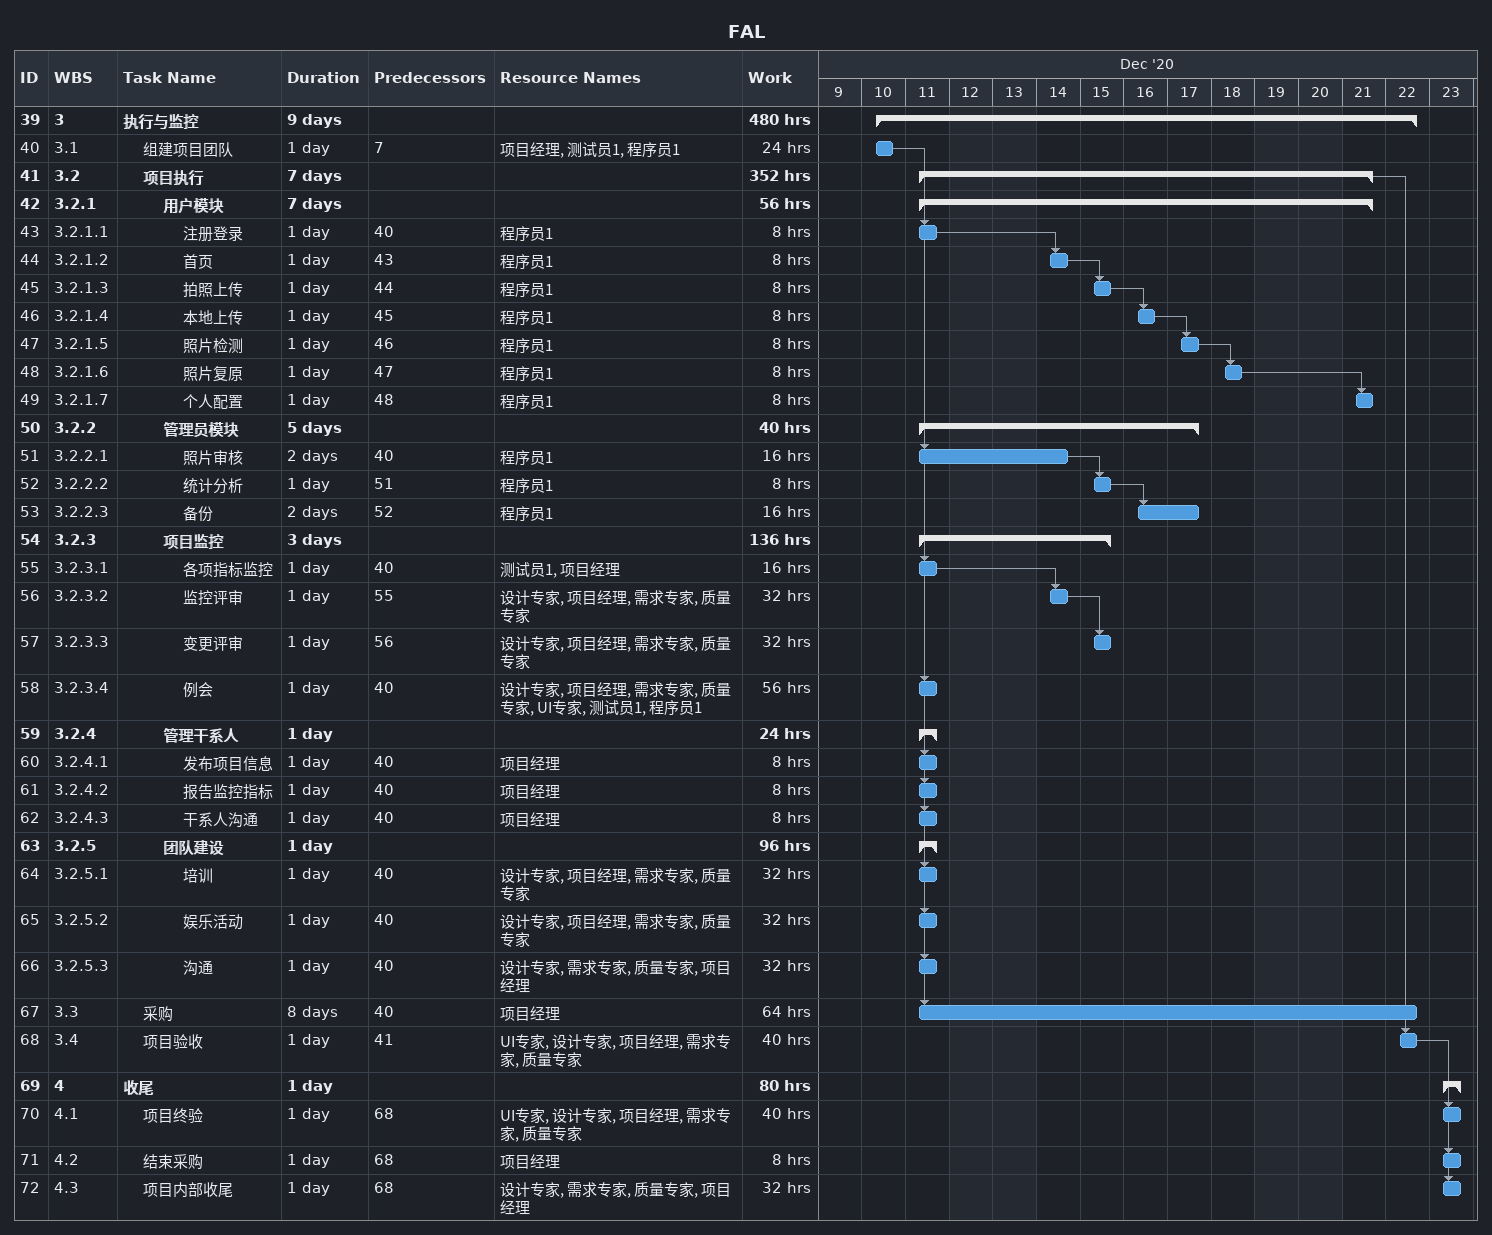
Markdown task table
FAL

| ID | WBS | Task | Duration | Start | Finish | Predecessors | Resources | Work (h) |
|---|---|---|---|---|---|---|---|---|
| 39 | 3 | **执行与监控** | 9d | 2020-12-10 | 2020-12-22 |  |  | 480 |
| 40 | 3.1 | 组建项目团队 | 1d | 2020-12-10 | 2020-12-10 | 7 | 项目经理, 测试员1, 程序员1 | 24 |
| 41 | 3.2 | **项目执行** | 7d | 2020-12-11 | 2020-12-21 |  |  | 352 |
| 42 | 3.2.1 | **用户模块** | 7d | 2020-12-11 | 2020-12-21 |  |  | 56 |
| 43 | 3.2.1.1 | 注册登录 | 1d | 2020-12-11 | 2020-12-11 | 40 | 程序员1 | 8 |
| 44 | 3.2.1.2 | 首页 | 1d | 2020-12-14 | 2020-12-14 | 43 | 程序员1 | 8 |
| 45 | 3.2.1.3 | 拍照上传 | 1d | 2020-12-15 | 2020-12-15 | 44 | 程序员1 | 8 |
| 46 | 3.2.1.4 | 本地上传 | 1d | 2020-12-16 | 2020-12-16 | 45 | 程序员1 | 8 |
| 47 | 3.2.1.5 | 照片检测 | 1d | 2020-12-17 | 2020-12-17 | 46 | 程序员1 | 8 |
| 48 | 3.2.1.6 | 照片复原 | 1d | 2020-12-18 | 2020-12-18 | 47 | 程序员1 | 8 |
| 49 | 3.2.1.7 | 个人配置 | 1d | 2020-12-21 | 2020-12-21 | 48 | 程序员1 | 8 |
| 50 | 3.2.2 | **管理员模块** | 5d | 2020-12-11 | 2020-12-17 |  |  | 40 |
| 51 | 3.2.2.1 | 照片审核 | 2d | 2020-12-11 | 2020-12-14 | 40 | 程序员1 | 16 |
| 52 | 3.2.2.2 | 统计分析 | 1d | 2020-12-15 | 2020-12-15 | 51 | 程序员1 | 8 |
| 53 | 3.2.2.3 | 备份 | 2d | 2020-12-16 | 2020-12-17 | 52 | 程序员1 | 16 |
| 54 | 3.2.3 | **项目监控** | 3d | 2020-12-11 | 2020-12-15 |  |  | 136 |
| 55 | 3.2.3.1 | 各项指标监控 | 1d | 2020-12-11 | 2020-12-11 | 40 | 测试员1, 项目经理 | 16 |
| 56 | 3.2.3.2 | 监控评审 | 1d | 2020-12-14 | 2020-12-14 | 55 | 设计专家, 项目经理, 需求专家, 质量专家 | 32 |
| 57 | 3.2.3.3 | 变更评审 | 1d | 2020-12-15 | 2020-12-15 | 56 | 设计专家, 项目经理, 需求专家, 质量专家 | 32 |
| 58 | 3.2.3.4 | 例会 | 1d | 2020-12-11 | 2020-12-11 | 40 | 设计专家, 项目经理, 需求专家, 质量专家, UI专家, 测试员1, 程序员1 | 56 |
| 59 | 3.2.4 | **管理干系人** | 1d | 2020-12-11 | 2020-12-11 |  |  | 24 |
| 60 | 3.2.4.1 | 发布项目信息 | 1d | 2020-12-11 | 2020-12-11 | 40 | 项目经理 | 8 |
| 61 | 3.2.4.2 | 报告监控指标 | 1d | 2020-12-11 | 2020-12-11 | 40 | 项目经理 | 8 |
| 62 | 3.2.4.3 | 干系人沟通 | 1d | 2020-12-11 | 2020-12-11 | 40 | 项目经理 | 8 |
| 63 | 3.2.5 | **团队建设** | 1d | 2020-12-11 | 2020-12-11 |  |  | 96 |
| 64 | 3.2.5.1 | 培训 | 1d | 2020-12-11 | 2020-12-11 | 40 | 设计专家, 项目经理, 需求专家, 质量专家 | 32 |
| 65 | 3.2.5.2 | 娱乐活动 | 1d | 2020-12-11 | 2020-12-11 | 40 | 设计专家, 项目经理, 需求专家, 质量专家 | 32 |
| 66 | 3.2.5.3 | 沟通 | 1d | 2020-12-11 | 2020-12-11 | 40 | 设计专家, 需求专家, 质量专家, 项目经理 | 32 |
| 67 | 3.3 | 采购 | 8d | 2020-12-11 | 2020-12-22 | 40 | 项目经理 | 64 |
| 68 | 3.4 | 项目验收 | 1d | 2020-12-22 | 2020-12-22 | 41 | UI专家, 设计专家, 项目经理, 需求专家, 质量专家 | 40 |
| 69 | 4 | **收尾** | 1d | 2020-12-23 | 2020-12-23 |  |  | 80 |
| 70 | 4.1 | 项目终验 | 1d | 2020-12-23 | 2020-12-23 | 68 | UI专家, 设计专家, 项目经理, 需求专家, 质量专家 | 40 |
| 71 | 4.2 | 结束采购 | 1d | 2020-12-23 | 2020-12-23 | 68 | 项目经理 | 8 |
| 72 | 4.3 | 项目内部收尾 | 1d | 2020-12-23 | 2020-12-23 | 68 | 设计专家, 需求专家, 质量专家, 项目经理 | 32 |
